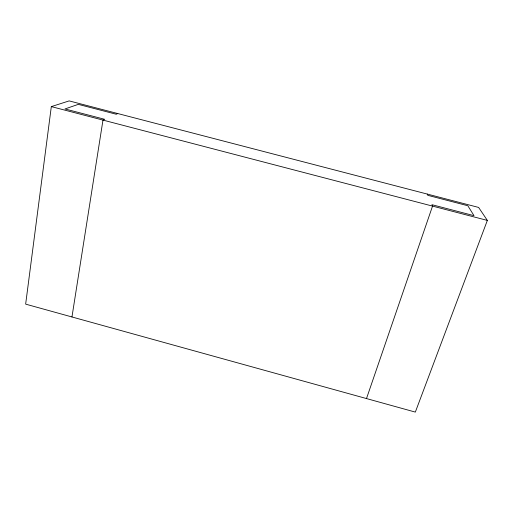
<?xml version="1.0" encoding="UTF-8"?>
<svg xmlns="http://www.w3.org/2000/svg" width="513" height="513" viewBox="0 0 513 513"><rect width="100%" height="100%" fill="white"/><g stroke="black" fill="none" stroke-linecap="round" stroke-linejoin="round"><path stroke-width="0.77" d="M51.319 106.608L25.65 304.132L415.331 412.099L487.35 220.41L478.629 207.438L69.165 100.901L51.319 106.608L487.35 220.41M71.961 316.963L102.978 120.087L104.716 119.317L64.965 108.948L78.303 104.363L116.214 114.232L117.766 113.546M366.494 398.569L432.542 206.104L431.92 204.687L473.999 215.665L467.83 205.745L427.81 195.331L427.252 194.068"/></g></svg>
